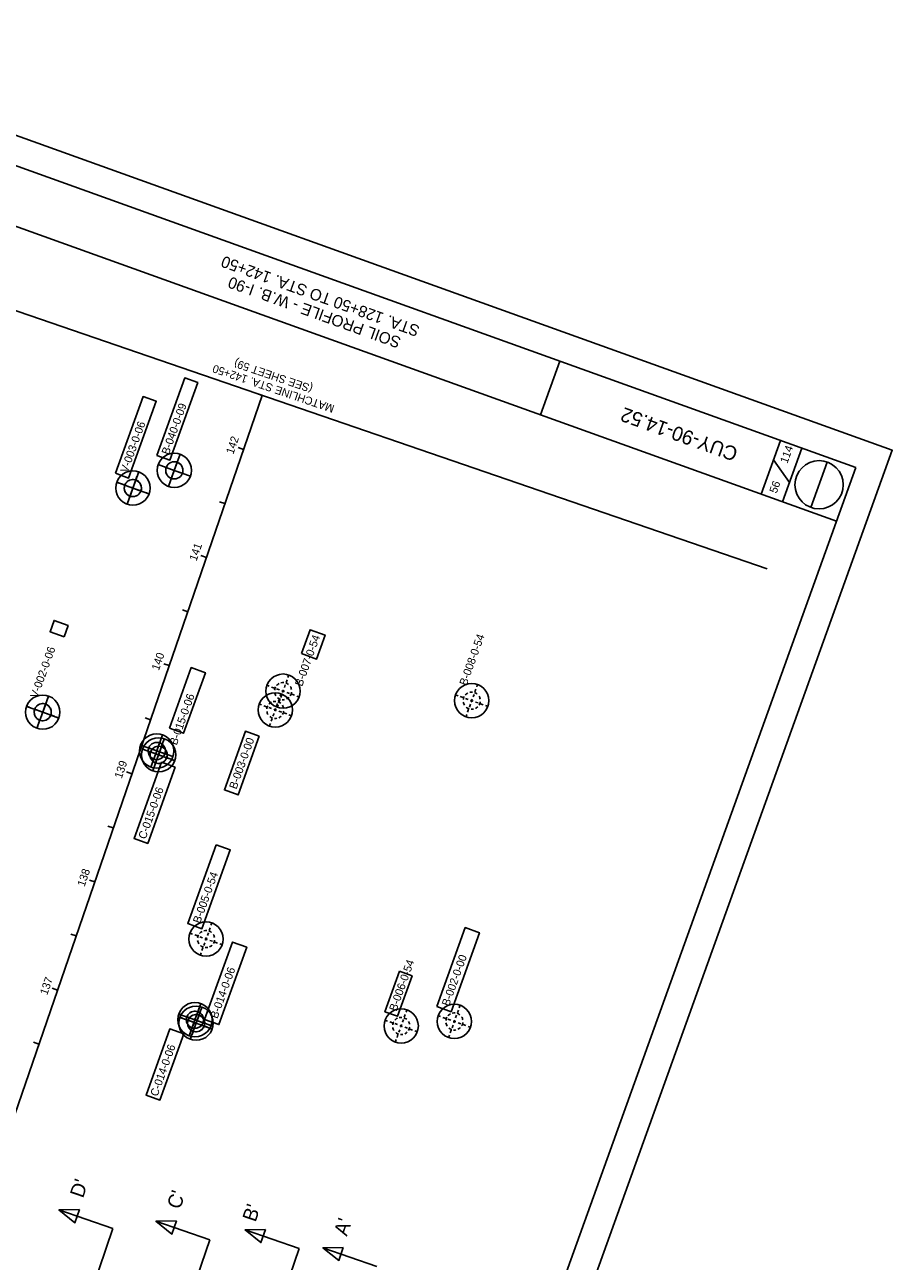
# Model space of a CAD drawing. Extents: x 2191181 to 2192791, y 663049 to 665043.
# Drawn here: x 2192032 to 2192791, y 663962 to 665043 of the extents above; entities that cross this region are included whole.
import ezdxf

# ---------------------------------------------------------------- set-up
doc = ezdxf.new("R2010")
doc.units = 0
for name, color, linetype in [('GE_P_CL_50', 7, 'Continuous'), ('GT_Historic_Soil_Boring', 7, 'Continuous'), ('GT_Project_Soil_Boring', 7, 'Continuous'), ('GT_Project_Text', 7, 'Continuous'), ('GT_W Abut X-Sections', 7, 'Continuous'), ('SH_Border', 7, 'Continuous'), ('SH_Cut_Line', 7, 'Continuous'), ('SH_Data', 7, 'Continuous')]:
    doc.layers.add(name, color=color, linetype=linetype)

msp = doc.modelspace()

# ---------------------------------------------------------------- linework, layer by layer
at = {"layer": 'GE_P_CL_50'}
for p, q in [((2191784.6, 663395.4), (2192239.9, 664719.3)), ((2192239.9, 664719.3), (2192235.2, 664720.9)), ((2192223.7, 664672), (2192219, 664673.6)), ((2192207.4, 664624.7), (2192202.7, 664626.3)), ((2192191.2, 664577.4), (2192186.4, 664579.1)), ((2192174.9, 664530.1), (2192170.2, 664531.8)), ((2192158.6, 664482.9), (2192153.9, 664484.5)), ((2192142.4, 664435.6), (2192137.6, 664437.2)), ((2192126.1, 664388.3), (2192121.4, 664389.9)), ((2192109.8, 664341), (2192105.1, 664342.6)), ((2192093.6, 664293.7), (2192088.9, 664295.4)), ((2192077.3, 664246.5), (2192072.6, 664248.1)), ((2192061.1, 664199.2), (2192056.3, 664200.8)), ((2192044.8, 664151.9), (2192040.1, 664153.5))]:
    msp.add_line(p, q, dxfattribs=at)
at = {"layer": 'GT_Historic_Soil_Boring'}
for p, q in [((2192128.1, 664641.4), (2192128.9, 664643.8)), ((2192129.6, 664645.8), (2192130.5, 664648.2)), ((2192131.2, 664650.2), (2192132.1, 664652.6)), ((2192114.9, 664642.5), (2192112.6, 664643.4)), ((2192119.3, 664640.9), (2192117, 664641.8)), ((2192123.7, 664639.4), (2192121.3, 664640.2)), ((2192124.9, 664632.6), (2192125.8, 664635)), ((2192128.1, 664637.8), (2192125.7, 664638.6)), ((2192126.5, 664637), (2192127.3, 664639.4)), ((2192132.5, 664636.2), (2192130.1, 664637.1)), ((2192136.9, 664634.6), (2192134.5, 664635.5)), ((2192141.3, 664633), (2192138.9, 664633.9)), ((2192121.8, 664623.9), (2192122.6, 664626.2)), ((2192123.3, 664628.2), (2192124.2, 664630.6)), ((2192260.9, 664468.2), (2192261.8, 664470.5)), ((2192262.5, 664472.6), (2192263.4, 664474.9)), ((2192246.2, 664464.9), (2192243.9, 664465.8)), ((2192250.6, 664463.3), (2192248.2, 664464.2)), ((2192255, 664461.7), (2192252.6, 664462.6)), ((2192259.4, 664460.2), (2192257, 664461)), ((2192257.8, 664459.4), (2192258.6, 664461.8)), ((2192259.4, 664463.8), (2192260.2, 664466.2)), ((2192425.9, 664459.9), (2192426.7, 664462.2)), ((2192427.5, 664464.3), (2192428.3, 664466.6)), ((2192050.8, 664449.8), (2192051.7, 664452.2)), ((2192052.4, 664454.2), (2192053.3, 664456.6)), ((2192239.4, 664448.5), (2192237.1, 664449.4)), ((2192252.6, 664447.4), (2192253.4, 664449.8)), ((2192254.1, 664451.8), (2192255, 664454.2)), ((2192254.6, 664450.6), (2192255.5, 664453)), ((2192255.7, 664456.2), (2192256.6, 664458.6)), ((2192256.2, 664455), (2192257, 664457.4)), ((2192263.8, 664458.6), (2192261.4, 664459.4)), ((2192268.2, 664457), (2192265.8, 664457.9)), ((2192272.6, 664455.4), (2192270.2, 664456.3)), ((2192411.2, 664456.6), (2192408.8, 664457.4)), ((2192415.6, 664455), (2192413.2, 664455.9)), ((2192420, 664453.4), (2192417.6, 664454.3)), ((2192421.2, 664446.7), (2192422, 664449.1)), ((2192424.3, 664451.9), (2192422, 664452.7)), ((2192422.7, 664451.1), (2192423.6, 664453.5)), ((2192424.3, 664455.5), (2192425.2, 664457.8)), ((2192428.7, 664450.3), (2192426.4, 664451.1)), ((2192433.1, 664448.7), (2192430.8, 664449.5)), ((2192036.1, 664446.5), (2192033.8, 664447.4)), ((2192040.5, 664444.9), (2192038.1, 664445.8)), ((2192044.9, 664443.4), (2192042.5, 664444.2)), ((2192046.1, 664436.6), (2192046.9, 664439)), ((2192049.3, 664441.8), (2192046.9, 664442.6)), ((2192047.7, 664441), (2192048.5, 664443.4)), ((2192049.3, 664445.4), (2192050.1, 664447.8)), ((2192053.7, 664440.2), (2192051.3, 664441.1)), ((2192058.1, 664438.6), (2192055.7, 664439.5)), ((2192243.8, 664447), (2192241.5, 664447.8)), ((2192248.2, 664445.4), (2192245.8, 664446.2)), ((2192249.4, 664438.7), (2192250.3, 664441)), ((2192252.6, 664443.8), (2192250.2, 664444.7)), ((2192251, 664443.1), (2192251.8, 664445.4)), ((2192253, 664446.2), (2192253.9, 664448.6)), ((2192257, 664442.2), (2192254.6, 664443.1)), ((2192261.4, 664440.7), (2192259, 664441.5)), ((2192265.8, 664439.1), (2192263.4, 664439.9)), ((2192418, 664437.9), (2192418.9, 664440.3)), ((2192419.6, 664442.3), (2192420.4, 664444.7)), ((2192437.5, 664447.1), (2192435.2, 664448)), ((2192042.9, 664427.9), (2192043.8, 664430.2)), ((2192044.5, 664432.3), (2192045.4, 664434.6)), ((2192062.5, 664437.1), (2192060.1, 664437.9)), ((2192246.2, 664429.9), (2192247.1, 664432.2)), ((2192247.8, 664434.3), (2192248.7, 664436.6)), ((2192153.7, 664416.9), (2192154.5, 664419.2)), ((2192137.4, 664409.2), (2192135, 664410)), ((2192141.8, 664407.6), (2192139.4, 664408.4)), ((2192146.1, 664406), (2192143.8, 664406.9)), ((2192148.9, 664403.7), (2192149.8, 664406)), ((2192150.5, 664408.1), (2192151.4, 664410.4)), ((2192152.1, 664412.5), (2192152.9, 664414.8)), ((2192145.8, 664394.9), (2192146.6, 664397.3)), ((2192147.4, 664399.3), (2192148.2, 664401.7)), ((2192150.5, 664404.4), (2192148.2, 664405.3)), ((2192154.9, 664402.9), (2192152.6, 664403.7)), ((2192159.3, 664401.3), (2192157, 664402.1)), ((2192163.7, 664399.7), (2192161.4, 664400.6)), ((2192144.2, 664390.5), (2192145, 664392.9)), ((2192195.2, 664255.8), (2192196.1, 664258.1)), ((2192178.9, 664248.1), (2192176.6, 664248.9)), ((2192183.3, 664246.5), (2192181, 664247.4)), ((2192187.7, 664244.9), (2192185.4, 664245.8)), ((2192192.1, 664243.4), (2192189.8, 664244.2)), ((2192190.5, 664242.6), (2192191.4, 664245)), ((2192192.1, 664247), (2192192.9, 664249.3)), ((2192193.7, 664251.4), (2192194.5, 664253.7)), ((2192187.3, 664233.8), (2192188.2, 664236.2)), ((2192188.9, 664238.2), (2192189.8, 664240.6)), ((2192196.5, 664241.8), (2192194.1, 664242.6)), ((2192200.9, 664240.2), (2192198.5, 664241)), ((2192205.3, 664238.6), (2192202.9, 664239.5)), ((2192185.8, 664229.4), (2192186.6, 664231.8)), ((2192182.4, 664176.4), (2192183.2, 664178.7)), ((2192184, 664180.8), (2192184.8, 664183.1)), ((2192185, 664177.8), (2192185.8, 664180.2)), ((2192185.5, 664185.2), (2192186.4, 664187.5)), ((2192186.5, 664182.2), (2192187.4, 664184.5)), ((2192365.8, 664179.8), (2192366.6, 664182.1)), ((2192410.7, 664179.3), (2192411.6, 664181.7)), ((2192412.3, 664183.7), (2192413.1, 664186.1)), ((2192169.2, 664177.5), (2192166.9, 664178.3)), ((2192170.2, 664174.5), (2192167.9, 664175.4)), ((2192173.6, 664175.9), (2192171.3, 664176.7)), ((2192174.6, 664172.9), (2192172.3, 664173.8)), ((2192178, 664174.3), (2192175.7, 664175.2)), ((2192179, 664171.3), (2192176.7, 664172.2)), ((2192179.2, 664167.6), (2192180.1, 664169.9)), ((2192182.4, 664172.7), (2192180.1, 664173.6)), ((2192180.8, 664172), (2192181.7, 664174.3)), ((2192183.4, 664169.8), (2192181, 664170.6)), ((2192181.8, 664169), (2192182.6, 664171.4)), ((2192183.4, 664173.4), (2192184.2, 664175.8)), ((2192186.8, 664171.2), (2192184.4, 664172)), ((2192187.8, 664168.2), (2192185.4, 664169)), ((2192191.2, 664169.6), (2192188.8, 664170.4)), ((2192195.6, 664168), (2192193.2, 664168.8)), ((2192349.5, 664172.1), (2192347.1, 664172.9)), ((2192353.9, 664170.5), (2192351.5, 664171.3)), ((2192358.3, 664168.9), (2192355.9, 664169.8)), ((2192362.7, 664167.3), (2192360.3, 664168.2)), ((2192361.1, 664166.6), (2192361.9, 664168.9)), ((2192362.6, 664171), (2192363.5, 664173.3)), ((2192364.2, 664175.4), (2192365.1, 664177.7)), ((2192396, 664176), (2192393.6, 664176.9)), ((2192400.4, 664174.4), (2192398, 664175.3)), ((2192404.8, 664172.9), (2192402.4, 664173.7)), ((2192406, 664166.1), (2192406.8, 664168.5)), ((2192409.2, 664171.3), (2192406.8, 664172.1)), ((2192407.6, 664170.5), (2192408.4, 664172.9)), ((2192409.1, 664174.9), (2192410, 664177.3)), ((2192413.6, 664169.7), (2192411.2, 664170.6)), ((2192417.9, 664168.1), (2192415.6, 664169)), ((2192176.1, 664158.8), (2192176.9, 664161.2)), ((2192177.1, 664155.8), (2192177.9, 664158.2)), ((2192177.7, 664163.2), (2192178.5, 664165.6)), ((2192178.6, 664160.2), (2192179.5, 664162.6)), ((2192180.2, 664164.6), (2192181.1, 664167)), ((2192192.2, 664166.6), (2192189.8, 664167.5)), ((2192196.6, 664165), (2192194.2, 664165.9)), ((2192357.9, 664157.8), (2192358.7, 664160.2)), ((2192359.5, 664162.2), (2192360.3, 664164.5)), ((2192367, 664165.8), (2192364.7, 664166.6)), ((2192371.4, 664164.2), (2192369.1, 664165)), ((2192375.8, 664162.6), (2192373.5, 664163.4)), ((2192402.8, 664157.4), (2192403.7, 664159.7)), ((2192404.4, 664161.8), (2192405.3, 664164.1)), ((2192422.3, 664166.5), (2192420, 664167.4)), ((2192356.3, 664153.4), (2192357.2, 664155.8))]:
    msp.add_line(p, q, dxfattribs=at)
for centre, start, end in [((2192126.9, 664638.2), 116.6075, 138.679), ((2192126.9, 664638.2), 85.4037, 103.9798), ((2192126.9, 664638.2), 50.2224, 72.0976), ((2192126.9, 664638.2), 150.9316, 172.6855), ((2192126.9, 664638.2), 190.0715, 213.1037), ((2192126.9, 664638.2), 294.7234, 313.8961), ((2192126.9, 664638.2), 10.9169, 32.254), ((2192126.9, 664638.2), 328.1064, 352.1466), ((2192126.9, 664638.2), 230.2313, 252.3562), ((2192126.9, 664638.2), 264.9482, 280.8933), ((2192258.2, 664460.6), 150.9316, 172.6855), ((2192258.2, 664460.6), 116.6075, 138.679), ((2192258.2, 664460.6), 85.4037, 103.9798), ((2192258.2, 664460.6), 50.2224, 72.0976), ((2192258.2, 664460.6), 10.9169, 32.254), ((2192258.2, 664460.6), 328.1064, 352.1466), ((2192423.2, 664452.3), 85.4037, 103.9798), ((2192048.1, 664442.2), 116.6075, 138.679), ((2192048.1, 664442.2), 85.4037, 103.9798), ((2192048.1, 664442.2), 50.2224, 72.0976), ((2192251.4, 664444.2), 116.6075, 138.679), ((2192251.4, 664444.2), 85.4037, 103.9798), ((2192258.2, 664460.6), 190.0715, 213.1037), ((2192258.2, 664460.6), 230.2313, 252.3562), ((2192251.4, 664444.2), 50.2224, 72.0976), ((2192258.2, 664460.6), 264.9482, 280.8933), ((2192258.2, 664460.6), 294.7234, 313.8961), ((2192423.2, 664452.3), 150.9316, 172.6855), ((2192423.2, 664452.3), 190.0715, 213.1037), ((2192423.2, 664452.3), 116.6075, 138.679), ((2192423.2, 664452.3), 50.2224, 72.0976), ((2192423.2, 664452.3), 10.9169, 32.254), ((2192423.2, 664452.3), 328.1064, 352.1466), ((2192048.1, 664442.2), 150.9316, 172.6855), ((2192048.1, 664442.2), 190.0715, 213.1037), ((2192048.1, 664442.2), 10.9169, 32.254), ((2192048.1, 664442.2), 328.1064, 352.1466), ((2192251.4, 664444.2), 150.9316, 172.6855), ((2192251.4, 664444.2), 190.0715, 213.1037), ((2192251.4, 664444.2), 230.2313, 252.3562), ((2192251.4, 664444.2), 294.7234, 313.8961), ((2192251.4, 664444.2), 10.9169, 32.254), ((2192251.4, 664444.2), 328.1064, 352.1466), ((2192423.2, 664452.3), 230.2313, 252.3562), ((2192423.2, 664452.3), 264.9482, 280.8933), ((2192423.2, 664452.3), 294.7234, 313.8961), ((2192048.1, 664442.2), 230.2313, 252.3562), ((2192048.1, 664442.2), 264.9482, 280.8933), ((2192048.1, 664442.2), 294.7234, 313.8961), ((2192251.4, 664444.2), 264.9482, 280.8933), ((2192149.4, 664404.9), 150.9316, 172.6855), ((2192149.4, 664404.9), 116.6075, 138.679), ((2192149.4, 664404.9), 85.4037, 103.9798), ((2192149.4, 664404.9), 50.2224, 72.0976), ((2192149.4, 664404.9), 10.9169, 32.254), ((2192149.4, 664404.9), 190.0715, 213.1037), ((2192149.4, 664404.9), 230.2313, 252.3562), ((2192149.4, 664404.9), 264.9482, 280.8933), ((2192149.4, 664404.9), 294.7234, 313.8961), ((2192149.4, 664404.9), 328.1064, 352.1466), ((2192190.9, 664243.8), 150.9316, 172.6855), ((2192190.9, 664243.8), 116.6075, 138.679), ((2192190.9, 664243.8), 85.4037, 103.9798), ((2192190.9, 664243.8), 50.2224, 72.0976), ((2192190.9, 664243.8), 10.9169, 32.254), ((2192190.9, 664243.8), 190.0715, 213.1037), ((2192190.9, 664243.8), 230.2313, 252.3562), ((2192190.9, 664243.8), 264.9482, 280.8933), ((2192190.9, 664243.8), 294.7234, 313.8961), ((2192190.9, 664243.8), 328.1064, 352.1466), ((2192181.2, 664173.2), 116.6075, 138.679), ((2192181.2, 664173.2), 85.4037, 103.9798), ((2192181.2, 664173.2), 50.2224, 72.0976), ((2192408, 664171.7), 116.6075, 138.679), ((2192408, 664171.7), 85.4037, 103.9798), ((2192408, 664171.7), 50.2224, 72.0976), ((2192181.2, 664173.2), 150.9316, 172.6855), ((2192181.2, 664173.2), 190.0715, 213.1037), ((2192182.2, 664170.2), 150.9316, 172.6855), ((2192182.2, 664170.2), 190.0715, 213.1037), ((2192182.2, 664170.2), 116.6075, 138.679), ((2192182.2, 664170.2), 85.4037, 103.9798), ((2192181.2, 664173.2), 294.7234, 313.8961), ((2192182.2, 664170.2), 50.2224, 72.0976), ((2192181.2, 664173.2), 10.9169, 32.254), ((2192181.2, 664173.2), 328.1064, 352.1466), ((2192182.2, 664170.2), 10.9169, 32.254), ((2192182.2, 664170.2), 328.1064, 352.1466), ((2192361.5, 664167.8), 150.9316, 172.6855), ((2192361.5, 664167.8), 116.6075, 138.679), ((2192361.5, 664167.8), 85.4037, 103.9798), ((2192361.5, 664167.8), 50.2224, 72.0976), ((2192361.5, 664167.8), 10.9169, 32.254), ((2192408, 664171.7), 150.9316, 172.6855), ((2192408, 664171.7), 190.0715, 213.1037), ((2192408, 664171.7), 10.9169, 32.254), ((2192408, 664171.7), 328.1064, 352.1466), ((2192181.2, 664173.2), 230.2313, 252.3562), ((2192182.2, 664170.2), 230.2313, 252.3562), ((2192181.2, 664173.2), 264.9482, 280.8933), ((2192182.2, 664170.2), 264.9482, 280.8933), ((2192182.2, 664170.2), 294.7234, 313.8961), ((2192361.5, 664167.8), 190.0715, 213.1037), ((2192361.5, 664167.8), 230.2313, 252.3562), ((2192361.5, 664167.8), 264.9482, 280.8933), ((2192361.5, 664167.8), 294.7234, 313.8961), ((2192361.5, 664167.8), 328.1064, 352.1466), ((2192408, 664171.7), 230.2313, 252.3562), ((2192408, 664171.7), 264.9482, 280.8933), ((2192408, 664171.7), 294.7234, 313.8961)]:
    msp.add_arc(centre, 7.5, start, end, dxfattribs=at)
at = {"layer": 'GT_Project_Soil_Boring'}
for p, q in [((2192163.1, 664653.7), (2192168.2, 664667.8)), ((2192163.1, 664653.7), (2192149, 664658.8)), ((2192156, 664656.2), (2192163.1, 664653.7)), ((2192163.1, 664653.7), (2192165.6, 664660.8)), ((2192126.9, 664638.2), (2192132, 664652.3)), ((2192126.9, 664638.2), (2192129.4, 664645.3)), ((2192163.1, 664653.7), (2192158, 664639.6)), ((2192163.1, 664653.7), (2192160.5, 664646.6)), ((2192163.1, 664653.7), (2192177.2, 664648.6)), ((2192170.1, 664651.2), (2192163.1, 664653.7)), ((2192126.9, 664638.2), (2192112.8, 664643.3)), ((2192119.9, 664640.7), (2192126.9, 664638.2)), ((2192126.9, 664638.2), (2192121.8, 664624.1)), ((2192126.9, 664638.2), (2192124.4, 664631.2)), ((2192126.9, 664638.2), (2192141, 664633.1)), ((2192134, 664635.7), (2192126.9, 664638.2)), ((2192048.1, 664442.2), (2192053.2, 664456.3)), ((2192048.1, 664442.2), (2192050.6, 664449.3)), ((2192048.1, 664442.2), (2192034, 664447.3)), ((2192041, 664444.8), (2192048.1, 664442.2)), ((2192048.1, 664442.2), (2192043, 664428.1)), ((2192048.1, 664442.2), (2192045.6, 664435.2)), ((2192048.1, 664442.2), (2192062.2, 664437.1)), ((2192055.2, 664439.7), (2192048.1, 664442.2)), ((2192147.8, 664408.3), (2192152.9, 664422.5)), ((2192149.4, 664404.9), (2192154.4, 664419)), ((2192147.8, 664408.3), (2192133.7, 664413.4)), ((2192149.4, 664404.9), (2192135.2, 664409.9)), ((2192140.7, 664410.9), (2192147.8, 664408.3)), ((2192142.3, 664407.4), (2192149.4, 664404.9)), ((2192147.8, 664408.3), (2192142.7, 664394.2)), ((2192147.8, 664408.3), (2192145.3, 664401.3)), ((2192147.8, 664408.3), (2192150.3, 664415.4)), ((2192147.8, 664408.3), (2192161.9, 664403.3)), ((2192154.9, 664405.8), (2192147.8, 664408.3)), ((2192149.4, 664404.9), (2192151.9, 664411.9)), ((2192149.4, 664404.9), (2192144.3, 664390.8)), ((2192149.4, 664404.9), (2192146.8, 664397.8)), ((2192149.4, 664404.9), (2192163.5, 664399.8)), ((2192156.4, 664402.3), (2192149.4, 664404.9)), ((2192181.2, 664173.2), (2192186.3, 664187.3)), ((2192181.2, 664173.2), (2192183.8, 664180.2)), ((2192182.2, 664170.2), (2192187.3, 664184.3)), ((2192181.2, 664173.2), (2192167.1, 664178.2)), ((2192182.2, 664170.2), (2192168.1, 664175.3)), ((2192174.2, 664175.7), (2192181.2, 664173.2)), ((2192175.2, 664172.7), (2192182.2, 664170.2)), ((2192181.2, 664173.2), (2192176.2, 664159)), ((2192182.2, 664170.2), (2192177.1, 664156.1)), ((2192181.2, 664173.2), (2192178.7, 664166.1)), ((2192182.2, 664170.2), (2192179.7, 664163.1)), ((2192181.2, 664173.2), (2192195.3, 664168.1)), ((2192188.3, 664170.6), (2192181.2, 664173.2)), ((2192182.2, 664170.2), (2192184.8, 664177.3)), ((2192182.2, 664170.2), (2192196.3, 664165.1)), ((2192189.3, 664167.7), (2192182.2, 664170.2))]:
    msp.add_line(p, q, dxfattribs=at)
for centre, radius in [((2192163.1, 664653.7), 15), ((2192163.1, 664653.7), 7.5), ((2192126.9, 664638.2), 15), ((2192126.9, 664638.2), 15), ((2192126.9, 664638.2), 7.5), ((2192258.2, 664460.6), 15), ((2192423.2, 664452.3), 15), ((2192048.1, 664442.2), 15), ((2192048.1, 664442.2), 15), ((2192048.1, 664442.2), 7.5), ((2192251.4, 664444.2), 15), ((2192147.8, 664408.3), 15), ((2192149.4, 664404.9), 15), ((2192149.4, 664404.9), 15), ((2192147.8, 664408.3), 7.5), ((2192149.4, 664404.9), 7.5), ((2192190.9, 664243.8), 15), ((2192181.2, 664173.2), 15), ((2192182.2, 664170.2), 15), ((2192181.2, 664173.2), 7.5), ((2192361.5, 664167.8), 15), ((2192408, 664171.7), 15), ((2192182.2, 664170.2), 7.5)]:
    msp.add_circle(centre, radius, dxfattribs=at)
for centre, start, end in [((2192163.1, 664653.7), 160.2247, 250.2247), ((2192163.1, 664653.7), 340.2247, 70.2247), ((2192126.9, 664638.2), 340.2247, 70.2247), ((2192126.9, 664638.2), 160.2247, 250.2247), ((2192048.1, 664442.2), 340.2247, 70.2247), ((2192048.1, 664442.2), 160.2247, 250.2247), ((2192147.8, 664408.3), 160.2247, 250.2247), ((2192149.4, 664404.9), 160.2247, 250.2247), ((2192147.8, 664408.3), 340.2247, 70.2247), ((2192149.4, 664404.9), 340.2247, 70.2247), ((2192181.2, 664173.2), 340.2247, 70.2247), ((2192181.2, 664173.2), 160.2247, 250.2247), ((2192182.2, 664170.2), 160.2247, 250.2247), ((2192182.2, 664170.2), 340.2247, 70.2247)]:
    msp.add_arc(centre, 7.5, start, end, dxfattribs=at)
at = {"layer": 'GT_Project_Text'}
msp.add_line((2192681.4, 664567.5), (2191782.4, 664876.6), dxfattribs=at)
for points in [[(2192147.9, 664666.8), (2192172.3, 664734.6), (2192183.6, 664730.5), (2192159.3, 664662.7)], [(2192111.8, 664651.1), (2192135.9, 664718.2), (2192147.4, 664714.1), (2192123.2, 664646.9)], [(2192066.7, 664508.2), (2192070.2, 664518), (2192058, 664522.4), (2192054.5, 664512.6)], [(2192274.3, 664493.4), (2192281.9, 664514.3), (2192295, 664509.6), (2192287.5, 664488.6)], [(2192158.9, 664428.2), (2192178, 664481.2), (2192190.3, 664476.7), (2192171.3, 664423.8)], [(2192237.3, 664421.2), (2192218.9, 664369.9), (2192206.9, 664374.2), (2192225.3, 664425.5)], [(2192163.9, 664394.1), (2192139.9, 664327.4), (2192128, 664331.7), (2192152, 664398.4)], [(2192199.8, 664326.3), (2192174.9, 664257.3), (2192187.3, 664252.8), (2192212.1, 664321.9)], [(2192392.7, 664184.7), (2192417.5, 664253.8), (2192429.9, 664249.3), (2192405.1, 664180.2)], [(2192189.6, 664173.5), (2192213.9, 664241.1), (2192226.4, 664236.6), (2192202.1, 664169)], [(2192359.9, 664215.6), (2192347.2, 664180.2), (2192358.3, 664176.2), (2192371, 664211.6)], [(2192171.4, 664160.8), (2192150.6, 664102.9), (2192138.4, 664107.3), (2192159.2, 664165.2)]]:
    msp.add_lwpolyline(points, close=True, dxfattribs=at)
at = {"layer": 'GT_W Abut X-Sections'}
for p, q in [((2191940.3, 663498.7), (2192109.5, 663990.6)), ((2192003.5, 663425.9), (2192194.3, 663980.7)), ((2192048.9, 663323.6), (2192272.3, 663973.2))]:
    msp.add_line(p, q, dxfattribs=at)
at = {"layer": 'SH_Border'}
for p, q in [((2191770.8, 665011.5), (2192758.9, 664656.2)), ((2191753.9, 664964.4), (2192742, 664609.2)), ((2192483.2, 664702.2), (2192500.1, 664749.2)), ((2192676.1, 664632.8), (2192693, 664679.9)), ((2192694.9, 664626.1), (2192711.8, 664673.1)), ((2192758.9, 664656.2), (2192226, 663174.1)), ((2192686.9, 664663), (2192701, 664643)), ((2192719.8, 664621.3), (2192734, 664661))]:
    msp.add_line(p, q, dxfattribs=at)
msp.add_circle((2192726.9, 664641.1), 21.1, dxfattribs=at)
at = {"layer": 'SH_Cut_Line'}
for p, q in [((2192109.5, 663990.6), (2192062.2, 664006.9)), ((2192194.3, 663980.7), (2192147.1, 663997)), ((2192272.3, 663973.2), (2192225, 663989.4)), ((2192340.3, 663957.5), (2192293, 663973.8))]:
    msp.add_line(p, q, dxfattribs=at)
msp.add_lwpolyline([(2192215.7, 663071.5), (2191180.6, 663443.7), (2191755.7, 665043.4), (2192790.9, 664671.3), (2192215.7, 663071.5)], dxfattribs=at)
for points in [[(2192080.1, 664007.1), (2192062.2, 664006.9), (2192076.2, 663995.7)], [(2192164.9, 663997.2), (2192147.1, 663997), (2192161, 663985.8)], [(2192242.8, 663989.7), (2192225, 663989.4), (2192238.9, 663978.3)], [(2192310.9, 663974), (2192293, 663973.8), (2192307, 663962.7)]]:
    msp.add_lwpolyline(points, close=True, dxfattribs=at)

# ---------------------------------------------------------------- texts
at = {"layer": 'GE_P_CL_50'}
for s, p in [('142', (2192214.7, 664667.3)), ('141', (2192182.5, 664573.9)), ('140', (2192149.6, 664478.1)), ('139', (2192117.1, 664383.6)), ('138', (2192084.6, 664289.1)), ('137', (2192052, 664194.3))]:
    msp.add_text(s, height=7, rotation=71.02, dxfattribs=at).set_placement(p)
at = {"layer": 'GT_Project_Text'}
for s, rotation, p in [('(SEE SHEET 59)', 161.2551, (2192284.8, 664728)), ('MATCHLINE STA. 142+50', 161.2551, (2192303.7, 664710.5)), ('B-040-0-09', 70.2247, (2192158.3, 664666.8)), ('V-003-0-06', 70.2247, (2192122.2, 664650.9)), ('B-007-0-54', 70.2247, (2192274.9, 664464.2)), ('B-008-0-54', 70.2247, (2192418.7, 664464.9)), ('V-002-0-06', 70.2247, (2192043.5, 664453.9)), ('B-015-0-06', 70.2247, (2192165.2, 664412.8)), ('B-003-0-00', 70.2247, (2192217.4, 664374.3)), ('C-015-0-06', 70.2247, (2192138, 664330.6)), ('B-005-0-54', 70.2247, (2192185.7, 664256.9)), ('B-006-0-54', 70.2247, (2192357.3, 664180.1)), ('B-002-0-00', 70.2247, (2192403.3, 664184.5)), ('B-014-0-06', 70.2247, (2192200.8, 664173.6)), ('C-014-0-06', 70.2247, (2192148.4, 664105.6))]:
    msp.add_text(s, height=7, rotation=rotation, dxfattribs=at).set_placement(p)
at = {"layer": 'SH_Data'}
for s, height, rotation, p in [('STA. 128+50 TO STA. 142+50', 10, 160.2247, (2192378.5, 664779.7)), ('SOIL PROFILE - W.B. I-90', 10, 160.2247, (2192362.1, 664769.6)), ('CUY-90-14.52', 12.5, 160.2247, (2192656.9, 664673)), ('114', 7, 70.2247, (2192699.1, 664659.2)), ('56', 7, 70.2247, (2192689.7, 664633.1)), ("D'", 12.5, 71.0192, (2192083.3, 664016.6)), ("C'", 12.5, 71.0192, (2192168.1, 664006.7)), ("B'", 12.5, 71.0192, (2192234.1, 663995.6)), ("A'", 12.5, 71.0192, (2192314, 663983.3))]:
    msp.add_text(s, height=height, rotation=rotation, dxfattribs=at).set_placement(p)

doc.saveas('drawing.dxf')
